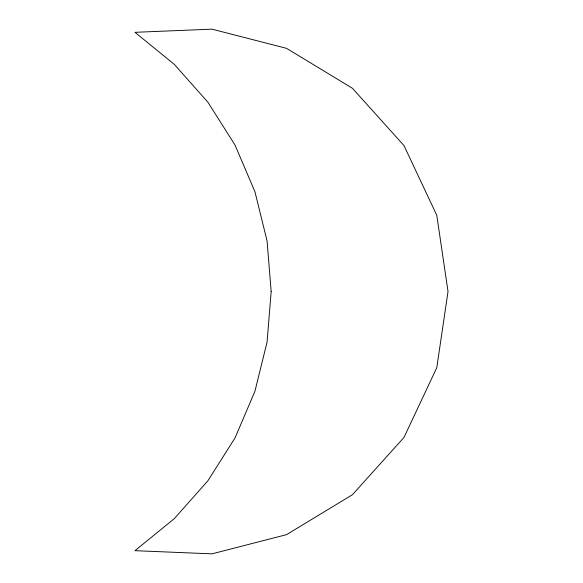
<?xml version="1.0" encoding="UTF-8"?>
<svg xmlns="http://www.w3.org/2000/svg" width="583" height="583" viewBox="0 0 583 583"><rect width="100%" height="100%" fill="white"/><g stroke="black" fill="none" stroke-linecap="round" stroke-linejoin="round"><path stroke-width="0.87" d="M271.168 291.5L267.08 342.032L254.939 391.259L235.044 437.891L207.927 480.727L174.281 518.651L134.979 550.68L211.957 553.85L286.566 534.647L352.453 494.705L403.983 437.432L436.776 367.72L448.021 291.5L436.776 215.28L403.983 145.568L352.453 88.295L286.566 48.353L211.957 29.15L134.979 32.32L174.281 64.349L207.927 102.273L235.044 145.109L254.939 191.741L267.08 240.968L271.168 291.5"/></g></svg>
